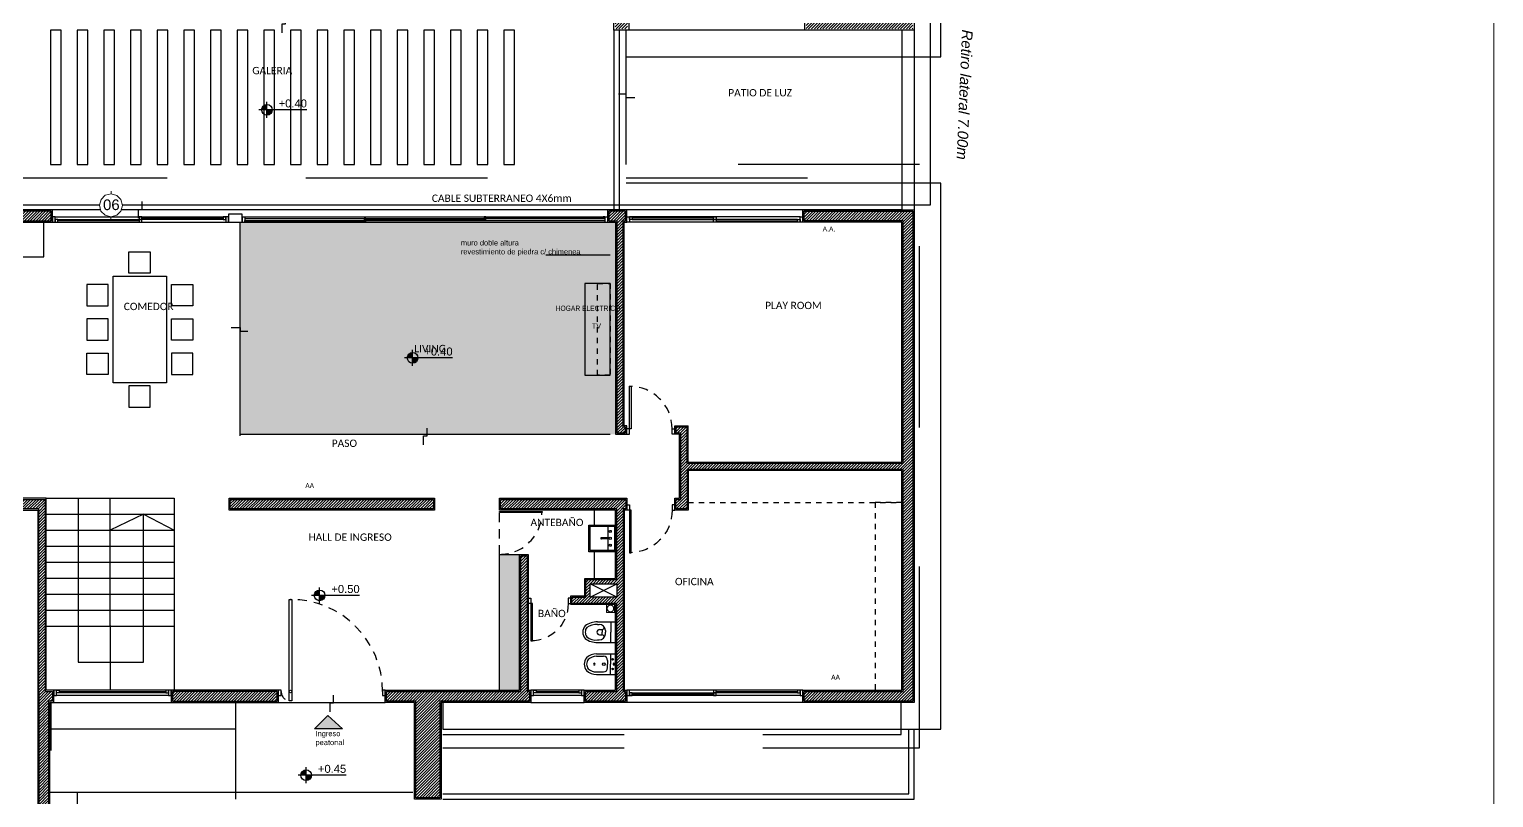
# Model space of a CAD drawing. Header units: millimetres. Extents: x 430 to 1353, y -204 to 152.
# Drawn here: x 650.08 to 677.53, y 111.63 to 126.03 of the extents above; entities that cross this region are included whole.
import ezdxf
from ezdxf.enums import TextEntityAlignment as Align

# ---------------------------------------------------------------- set-up
doc = ezdxf.new("R2010")
doc.units = ezdxf.units.MM
doc.linetypes.add('DASHED', pattern=[0.3, 0.17, -0.13])
doc.linetypes.add('HIDDENX3', pattern=[0.15, 0.1, -0.05])
doc.layers.get('0').update_dxf_attribs({"color": 250})
for name, color, linetype in [('A Eq. Fijo', 252, 'Continuous'), ('AN - Designacion Corte 1-50', 252, 'Continuous'), ('AN - Designacion Nivel 1-50', 252, 'Continuous'), ('AN - Texto 1-125', 252, 'Continuous'), ('AN - Texto 1-50', 252, 'Continuous'), ('AR - Carpinteria', 252, 'Continuous'), ('AR - Equipamiento Fijo', 252, 'Continuous'), ('AR - Ht', 252, 'Continuous'), ('AR - Proyeccion', 252, 'DASHED'), ('AR - Vista 05', 252, 'Continuous'), ('AR - Vista 1', 252, 'Continuous'), ('AR - Vista 2', 252, 'Continuous'), ('AR - Vista 3', 252, 'Continuous'), ('AR - Vista 4', 252, 'Continuous'), ('AR-VISTA-1', 252, 'Continuous'), ('AR_Vista 1', 252, 'Continuous'), ('ER-AA', 252, 'HIDDENX3'), ('ND- Acometida', 1, 'Continuous'), ('ND- ESPACIOS', 253, 'Continuous')]:
    doc.layers.add(name, color=color, linetype=linetype)
for name, color, linetype, lineweight in [('A-H6', 252, 'Continuous', 0), ('ND-Cotas', 252, 'Continuous', 9), ('ND-GLOBAL_Notas', 252, 'Continuous', 9), ('ND-texto', 251, 'Continuous', 15), ('ND-TUE_cableado', 10, 'Continuous', 30), ('vista', 252, 'Continuous', 15)]:
    doc.layers.add(name, color=color, linetype=linetype, lineweight=lineweight)
doc.styles.add('50-TXT', font='GOTHIC.TTF', dxfattribs={"width": 0.75, "height": 0.1})
doc.styles.add('IMPLANTACION', font='arial.ttf', dxfattribs={"height": 0.3})
doc.styles.get("Standard").update_dxf_attribs({"font": 'arial.ttf'})
doc.styles.add('Texto 1 50', font='arial.ttf', dxfattribs={"height": 0.1})
doc.styles.add('Texto Simbolos 1 50', font='arial.ttf', dxfattribs={"height": 0.15})

# ---------------------------------------------------------------- blocks, each defined once
blk = doc.blocks.new('Designacion Nivel Planta 1 50')
h = blk.add_hatch(color=256)
h.dxf.hatch_style = 1
h.paths.add_polyline_path([(0, 0.1, 0.414214), (-0.1, 0), (0, 0)])
h.paths.add_polyline_path([(0.1, 0), (0, 0), (0, -0.1, 0.414214)])
for p, q in [((0.75, 0), (-0.15, 0)), ((0, -0.15), (0, 0.15))]:
    blk.add_line(p, q)
blk.add_circle((0, 0), 0.1)
at = {"style": 'Texto Simbolos 1 50'}
blk.add_attdef('NIVEL', text='', height=0.15, dxfattribs=at).set_placement((0.75, 0), align=Align.BOTTOM_RIGHT)
blk = doc.blocks.new('INOD3-VS')
for p, q in [((-0.19, 0), (0.19, 0)), ((-0.19, -0.334), (-0.19, 0)), ((0.19, -0.334), (0.19, 0)), ((-0.19, -0.09), (0, -0.09)), ((-0.05, -0.297), (-0.05, -0.247)), ((-0.05, -0.247), (0, -0.247)), ((-0.028, -0.19), (0, -0.19)), ((0.19, -0.09), (0, -0.09)), ((0.028, -0.19), (0, -0.19)), ((0.05, -0.247), (0, -0.247)), ((0.05, -0.297), (0.05, -0.247)), ((-0.145, -0.334), (-0.145, -0.307)), ((0.145, -0.334), (0.145, -0.307))]:
    blk.add_line(p, q)
for centre, radius, start, end in [((-0.028, -0.307), 0.117, 90, 180), ((-0.095, -0.259), 0.0464, 14.8851, 92.9268), ((0.028, -0.307), 0.117, 0, 90), ((0.095, -0.259), 0.0464, 87.0732, 165.1149), ((0.195, -0.344), 0.385, 178.5208, 215.4085), ((0.198, -0.345), 0.343, 178.2465, 213.5506), ((0, -0.419), 0.145, 232.619, 270), ((0, -0.297), 0.05, 180, 270), ((0, -0.297), 0.05, 270, 0), ((0, -0.419), 0.145, 270, 307.381), ((-0.127, -0.365), 0.274, 321.8101, 6.3928), ((-0.192, -0.345), 0.383, 324.4734, 1.5973), ((0, -0.419), 0.19, 231.2469, 270), ((0, -0.419), 0.19, 270, 308.7531)]:
    blk.add_arc(centre, radius, start, end)
blk = doc.blocks.new('BIDE2-VS')
for p, q in [((-0.19, 0), (0.19, 0)), ((-0.19, -0.354), (-0.19, 0)), ((0.19, -0.354), (0.19, 0)), ((-0.19, -0.09), (0, -0.09)), ((-0.145, -0.354), (-0.145, -0.224)), ((-0.067, -0.146), (0, -0.146)), ((0.19, -0.09), (0, -0.09)), ((0.067, -0.146), (0, -0.146)), ((0.145, -0.354), (0.145, -0.224)), ((-0.145, -0.354), (-0.145, -0.327))]:
    blk.add_line(p, q)
for centre, radius in [((-0.09, -0.052), 0.015), ((0, -0.215), 0.026), ((0.09, -0.052), 0.015)]:
    blk.add_circle(centre, radius)
for centre, radius, start, end in [((-0.067, -0.224), 0.0781, 90, 180), ((0, -0.03), 0.015, 90, 270), ((0, -0.03), 0.015, 270, 90), ((0.067, -0.224), 0.0781, 0, 90), ((0.084, -0.354), 0.274, 180, 222.2256), ((0.084, -0.354), 0.229, 180, 221.3159), ((0, -0.39), 0.19, 231.2469, 270), ((0, -0.39), 0.145, 232.619, 270), ((0, -0.393), 0.015, 90, 270), ((0, -0.393), 0.015, 270, 90), ((0, -0.39), 0.145, 270, 307.381), ((0, -0.39), 0.19, 270, 308.7531), ((-0.084, -0.354), 0.229, 318.6841, 0), ((-0.084, -0.354), 0.274, 317.7744, 0)]:
    blk.add_arc(centre, radius, start, end)
blk = doc.blocks.new('*U491')
blk.add_lwpolyline([(0.05, 0.1), (0.05, 0.9), (0.083, 0.9), (0.083, 0.1)], close=True)
for points in [[(0, 0), (0.05, 0), (0.05, 0.1), (0, 0.1)], [(0.9, 0), (0.85, 0), (0.85, 0.1), (0.9, 0.1)]]:
    blk.add_lwpolyline(points)
at = {"color": 8, "linetype": 'DASHED'}
blk.add_arc((0.05, 0.1), 0.8, 360, 90, dxfattribs=at)
blk = doc.blocks.new('*U492')
blk.add_lwpolyline([(0.05, 0.1), (0.05, 0.8), (0.083, 0.8), (0.083, 0.1)], close=True)
for points in [[(0, 0), (0.05, 0), (0.05, 0.1), (0, 0.1)], [(0.8, 0), (0.75, 0), (0.75, 0.1), (0.8, 0.1)]]:
    blk.add_lwpolyline(points)
at = {"color": 8, "linetype": 'DASHED'}
blk.add_arc((0.05, 0.1), 0.7, 360, 90, dxfattribs=at)
blk = doc.blocks.new('*U61')
at = {"layer": 'AR - Carpinteria'}
for p, q in [((0.05, 0.1), (0, 0.1)), ((0, 0), (0.05, 0)), ((0.05, 0), (0.05, 0.1)), ((1.95, 0.1), (1.95, 0)), ((2, 0.1), (1.95, 0.1)), ((1.95, 0), (2, 0))]:
    blk.add_line(p, q, dxfattribs=at)
blk.add_lwpolyline([(0.2, -0.1), (0.2, 1.8), (0.25, 1.8), (0.25, -0.1)], close=True, dxfattribs=at)
blk.add_circle((0.225, 0.075), 0.025, dxfattribs=at)
at = {"layer": 'AR - Carpinteria', "color": 252, "linetype": 'DASHED'}
for radius, start, end in [(1.726, 0, 90), (0.175, 180, 270)]:
    blk.add_arc((0.225, 0.075), radius, start, end, dxfattribs=at)
blk = doc.blocks.new('*U494')
at = {"color": 8}
for p, q in [((1.625, 0.025), (0.1, 0.025)), ((1.675, 0.075), (3.2, 0.075))]:
    blk.add_line(p, q, dxfattribs=at)
at = {"layer": 'AR - Carpinteria'}
for p, q in [((0.05, 0.1), (3.25, 0.1)), ((0.05, 0), (3.25, 0)), ((0.1, 0.05), (1.625, 0.05)), ((3.2, 0.05), (1.675, 0.05))]:
    blk.add_line(p, q, dxfattribs=at)
for points in [[(0, 0), (0.05, 0), (0.05, 0.1), (0, 0.1)], [(0.05, 0), (0.1, 0), (0.1, 0.05), (0.05, 0.05)], [(1.675, 0.1), (1.625, 0.1), (1.625, 0.05), (1.675, 0.05)], [(1.625, 0), (1.675, 0), (1.675, 0.05), (1.625, 0.05)], [(3.25, 0.1), (3.2, 0.1), (3.2, 0.05), (3.25, 0.05)], [(3.25, 0), (3.3, 0), (3.3, 0.1), (3.25, 0.1)]]:
    blk.add_lwpolyline(points, close=True, dxfattribs=at)
blk = doc.blocks.new('*U98')
for p, q in [((0, 0.1), (6.85, 0.1)), ((0, 0.1), (0, 0)), ((0, 0), (6.85, 0)), ((0.05, 0.1), (0.05, 0)), ((0.05, 0.067), (6.8, 0.067)), ((0.05, 0.033), (6.8, 0.033)), ((6.8, 0.1), (6.8, 0)), ((6.85, 0.1), (6.85, 0))]:
    blk.add_line(p, q)
at = {"color": 8}
for p, q in [((0.083, 0.017), (2.283, 0.017)), ((2.317, 0.05), (4.533, 0.05)), ((4.567, 0.083), (6.767, 0.083))]:
    blk.add_line(p, q, dxfattribs=at)
for points in [[(0.083, 0), (0.05, 0), (0.05, 0.033), (0.083, 0.033)], [(2.283, 0.033), (2.317, 0.033), (2.317, 0.067), (2.283, 0.067)], [(2.283, 0), (2.317, 0), (2.317, 0.033), (2.283, 0.033)], [(4.533, 0.067), (4.567, 0.067), (4.567, 0.1), (4.533, 0.1)], [(4.533, 0.033), (4.567, 0.033), (4.567, 0.067), (4.533, 0.067)], [(6.767, 0.067), (6.8, 0.067), (6.8, 0.1), (6.767, 0.1)]]:
    blk.add_lwpolyline(points, close=True)
blk = doc.blocks.new('*U294')
at = {"color": 8}
blk.add_line((2.1, 0.025), (0.1, 0.025), dxfattribs=at)
at = {"layer": 'AR - Carpinteria'}
for p, q in [((0.05, 0.1), (2.15, 0.1)), ((0.05, 0), (2.15, 0)), ((0.1, 0.05), (2.1, 0.05))]:
    blk.add_line(p, q, dxfattribs=at)
for points in [[(0, 0), (0.05, 0), (0.05, 0.1), (0, 0.1)], [(0.05, 0), (0.1, 0), (0.1, 0.05), (0.05, 0.05)], [(2.15, 0), (2.1, 0), (2.1, 0.05), (2.15, 0.05)], [(2.15, 0), (2.2, 0), (2.2, 0.1), (2.15, 0.1)]]:
    blk.add_lwpolyline(points, close=True, dxfattribs=at)
blk = doc.blocks.new('*U496')
at = {"color": 8}
blk.add_line((0.9, 0.025), (0.1, 0.025), dxfattribs=at)
at = {"layer": 'AR - Carpinteria'}
for p, q in [((0.05, 0.1), (0.95, 0.1)), ((0.05, 0), (0.95, 0)), ((0.1, 0.05), (0.9, 0.05))]:
    blk.add_line(p, q, dxfattribs=at)
for points in [[(0, 0), (0.05, 0), (0.05, 0.1), (0, 0.1)], [(0.05, 0), (0.1, 0), (0.1, 0.05), (0.05, 0.05)], [(0.95, 0), (0.9, 0), (0.9, 0.05), (0.95, 0.05)], [(0.95, 0), (1, 0), (1, 0.1), (0.95, 0.1)]]:
    blk.add_lwpolyline(points, close=True, dxfattribs=at)
blk = doc.blocks.new('PLANTA BAJA')
at = {"layer": 'AR - Ht', "true_color": 0x383838, "transparency": 33554610}
h = blk.add_hatch(dxfattribs=at)
h.set_pattern_fill('ANSI31', color=250, scale=0.012)
h.set_pattern_definition([(45, (-605.2518, -51.777135), (-0.0269407684, 0.0269407684), [])])
h.paths.add_polyline_path([(23.605, 24.735), (23.425, 24.735), (23.425, 24.69), (22.52, 24.69), (22.52, 24.63), (22.759, 24.63), (22.759, 24.58), (22.52, 24.58), (22.52, 24.52), (23.425, 24.52), (23.425, 24.45), (23.605, 24.45)])
h.paths.add_polyline_path([(18.205, 30.805), (18.025, 30.805), (18.025, 30.625), (18.205, 30.625)])
h.paths.add_polyline_path([(0.205, 16.225), (1.215, 16.225), (1.215, 16.405), (0.025, 16.405), (0.025, 10.52), (0.205, 10.52), (0.205, 11.89), (0.205, 13.002), (1.197, 13.002), (1.197, 13.068), (0.517, 13.068), (0.517, 13.118), (1.197, 13.118), (1.197, 13.182), (0.205, 13.182), (0.205, 14.957), (0.82, 14.957), (0.82, 15.077), (0.205, 15.077)])
h.paths.add_polyline_path([(4.45, 16.405), (2.165, 16.405), (2.165, 16.225), (3.625, 16.225), (3.625, 13.182), (2.638, 13.182), (2.638, 13.118), (3.318, 13.118), (3.318, 13.068), (2.638, 13.068), (2.638, 13.002), (3.625, 13.002), (3.625, 12.015), (3.805, 12.015), (3.805, 16.225), (4.45, 16.225)])
h.paths.add_polyline_path([(7.455, 16.405), (5.5, 16.405), (5.5, 16.225), (7.455, 16.225)])
h.paths.add_polyline_path([(7.34, 11.005), (3.805, 11.005), (3.805, 11.075), (3.625, 11.075), (3.625, 10.825), (4.155, 10.825), (4.155, 8.47), (3.625, 8.47), (3.625, 8.35), (4.275, 8.35), (4.275, 10.825), (7.22, 10.825), (7.22, 7.405), (7.225, 7.405), (7.225, 0.025), (7.405, 0.025), (7.405, 7.225), (7.475, 7.225), (7.475, 7.405), (7.34, 7.405)])
h.paths.add_polyline_path([(3.805, 7.405), (2.615, 7.405), (2.615, 7.815), (2.495, 7.815), (2.495, 7.405), (0.205, 7.405), (0.205, 7.96), (0.025, 7.96), (0.025, 0.025), (0.205, 0.025), (0.205, 7.225), (3.805, 7.225)])
h.paths.add_polyline_path([(11.69, 7.405), (9.89, 7.405), (9.725, 7.405), (9.725, 7.225), (11.69, 7.225)])
h.paths.add_polyline_path([(14.62, 11.005), (10.81, 11.005), (10.81, 10.825), (14.62, 10.825)])
h.paths.add_polyline_path([(18.225, 11.005), (15.875, 11.005), (15.875, 10.825), (18.055, 10.825), (18.055, 9.505), (17.475, 9.505), (17.475, 9.175), (17.215, 9.175), (17.215, 9.055), (18.055, 9.055), (18.055, 7.405), (17.47, 7.405), (17.47, 7.225), (18.035, 7.225), (18.195, 7.225), (18.22, 7.225), (18.22, 7.405), (18.175, 7.405), (18.175, 10.825), (18.225, 10.825)])
h.paths.add_polyline_path([(18.055, 9.425), (18.055, 9.175), (17.555, 9.175), (17.555, 9.425)], flags=16)
h.paths.add_polyline_path([(16.42, 7.405), (16.375, 7.405), (16.375, 9.95), (16.255, 9.95), (16.255, 7.405), (13.74, 7.405), (13.74, 7.225), (14.29, 7.225), (14.29, 5.415), (14.74, 5.415), (14.74, 7.225), (16.395, 7.225), (16.42, 7.225)])
h.paths.add_polyline_path([(23.605, 16.405), (21.57, 16.405), (21.57, 16.225), (23.425, 16.225), (23.425, 11.685), (19.375, 11.685), (19.375, 12.365), (19.255, 12.365), (19.17, 12.365), (19.17, 12.245), (19.255, 12.245), (19.255, 11.005), (19.165, 11.005), (19.165, 10.825), (19.375, 10.825), (19.375, 11.565), (23.425, 11.565), (23.425, 7.405), (21.57, 7.405), (21.57, 7.225), (23.605, 7.225)])
h.paths.add_polyline_path([(18.22, 16.405), (17.91, 16.405), (17.91, 16.225), (18.055, 16.225), (18.055, 12.25), (18.22, 12.25), (18.22, 12.36), (18.175, 12.36), (18.175, 16.225), (18.22, 16.225)])
h.paths.add_polyline_path([(21.77, 23.57), (20.762, 23.57), (20.762, 23.535), (21.362, 23.535), (21.362, 23.435), (20.762, 23.435), (20.762, 23.4), (21.66, 23.4), (21.66, 23.165), (21.77, 23.165)])
h.paths.add_polyline_path([(18.918, 23.535), (19.512, 23.535), (19.512, 23.57), (18.215, 23.57), (18.215, 23.615), (18.025, 23.615), (18.025, 19.825), (18.23, 19.825), (18.255, 19.825), (18.255, 20.005), (18.205, 20.005), (18.205, 23.4), (19.512, 23.4), (19.512, 23.435), (18.918, 23.435)])
h.paths.add_polyline_path([(23.605, 30.805), (23.355, 30.805), (23.355, 30.625), (23.425, 30.625), (23.425, 26.15), (21.66, 26.15), (21.66, 24.52), (21.77, 24.52), (21.77, 26.04), (23.425, 26.04), (23.425, 25.785), (23.605, 25.785)])
h.paths.add_polyline_path([(3.825, 20.005), (2.375, 20.005), (2.375, 20.055), (2.265, 20.055), (2.265, 20.005), (0.205, 20.005), (0.205, 20.055), (0.025, 20.055), (0.025, 19.825), (3.825, 19.825)])
h.paths.add_polyline_path([(5.605, 23.61), (5.425, 23.61), (5.425, 20.005), (5.375, 20.005), (5.375, 19.825), (5.4, 19.825), (5.605, 19.825)])
h.paths.add_polyline_path([(5.605, 30.805), (5.425, 30.805), (5.425, 30.625), (5.605, 30.625)])
h.paths.add_polyline_path([(0.21, 21.41), (0.21, 21.66), (0.36, 21.66), (0.36, 21.41)], flags=16)
h.paths.add_polyline_path([(0.435, 21.66), (2.265, 21.66), (2.265, 20.905), (2.375, 20.905), (2.375, 21.66), (4.055, 21.66), (4.055, 20.96), (4.165, 20.96), (4.165, 21.635), (4.165, 22.685), (4.015, 22.685), (4.015, 21.77), (1.965, 21.77), (1.965, 22.685), (1.815, 22.685), (1.815, 21.77), (0.42, 21.77), (0.205, 21.77), (0.205, 30.625), (0.275, 30.625), (0.275, 30.805), (0.23, 30.805), (0.025, 30.805), (0.025, 21.085), (0.205, 21.085), (0.205, 21.335), (0.435, 21.335)])
h.paths.add_polyline_path([(1.995, 8.74), (1.995, 9.055), (2.445, 9.055), (2.445, 8.74)], flags=16)
h.paths.add_polyline_path([(2.615, 9.035), (2.615, 9.175), (0.205, 9.175), (0.205, 9.47), (0.025, 9.47), (0.025, 9.035), (0.025, 9.01), (0.205, 9.01), (0.205, 9.055), (1.915, 9.055), (1.915, 8.66), (2.615, 8.66)])
h.paths.add_polyline_path([(23.425, 21.935), (23.17, 21.935), (23.17, 22.09), (23.425, 22.09)], flags=16)
h.paths.add_polyline_path([(23.605, 23.4), (23.425, 23.4), (23.425, 23.335), (22.62, 23.335), (22.62, 23.275), (22.859, 23.275), (22.859, 23.225), (22.62, 23.225), (22.62, 23.165), (23.425, 23.165), (23.425, 22.165), (23.095, 22.165), (23.095, 21.935), (21.795, 21.935), (21.66, 21.935), (21.66, 21.865), (21.795, 21.865), (23.425, 21.865), (23.425, 20.005), (21.77, 20.005), (21.77, 21.115), (21.66, 21.115), (21.66, 20.005), (21.605, 20.005), (21.605, 19.825), (21.64, 19.825), (23.605, 19.825)])
at = {"layer": 'AR - Ht', "transparency": 33554559}
h = blk.add_hatch(color=254, dxfattribs=at)
h.dxf.hatch_style = 1
h.paths.add_polyline_path([(10.995, 12.225), (17.935, 12.225), (17.935, 16.2), (10.995, 16.2)])
at = {"layer": 'AR - Ht', "transparency": 33554511}
h = blk.add_hatch(color=12, dxfattribs=at)
h.dxf.hatch_style = 1
h.paths.add_polyline_path([(18.055, 15.97), (18.055, 16.2), (17.935, 16.2), (17.935, 15.97), (17.935, 12.225), (18.055, 12.225)])
at = {"layer": 'A Eq. Fijo', "ltscale": 0.5}
blk.add_lwpolyline([(17.935, 15.05), (17.458, 15.05), (17.458, 13.33), (17.935, 13.33)], close=True, dxfattribs=at)
at = {"layer": 'AN - Designacion Corte 1-50'}
blk.add_lwpolyline([(18.398, 18.531), (18.23, 18.531), (18.23, 18.599), (18.087, 18.599)], dxfattribs=at)
at = {"layer": 'AR - Carpinteria'}
for p, q in [((21.58, 19.8), (18.28, 19.8)), ((17.895, 16.43), (7.485, 16.43)), ((21.545, 16.43), (18.24, 16.43)), ((22.99, 16.43), (19.525, 16.43)), ((18.055, 9.175), (17.555, 9.425)), ((17.555, 9.175), (18.055, 9.425)), ((7.5, 7.2), (9.7, 7.2)), ((11.715, 7.2), (13.715, 7.2)), ((16.445, 7.2), (17.445, 7.2)), ((21.545, 7.2), (18.245, 7.2))]:
    blk.add_line(p, q, dxfattribs=at)
blk.add_lwpolyline([(10.78, 16.2), (11.035, 16.2), (11.035, 16.35), (10.78, 16.35)], close=True, dxfattribs=at)
at = {"layer": 'AR - Equipamiento Fijo'}
for p, q in [((7.315, 15.55), (7.315, 16.2)), ((4.445, 15.55), (7.315, 15.55))]:
    blk.add_line(p, q, dxfattribs=at)
at = {"layer": 'AR - Proyeccion', "color": 8}
blk.add_line((15.855, 9.975), (15.855, 10.775), dxfattribs=at)
at = {"layer": 'AR - Proyeccion', "ltscale": 20}
blk.add_line((14.235, 5.515), (7.44, 5.515), dxfattribs=at)
for points in [[(7.44, 19.8), (7.44, 17.28), (7.64, 17.28), (7.64, 19.8), (7.44, 19.8)], [(7.94, 19.8), (7.94, 17.28), (8.14, 17.28), (8.14, 19.8), (7.94, 19.8)], [(8.44, 19.8), (8.44, 17.28), (8.64, 17.28), (8.64, 19.8), (8.44, 19.8)], [(8.94, 19.8), (8.94, 17.28), (9.14, 17.28), (9.14, 19.8), (8.94, 19.8)], [(9.44, 19.8), (9.44, 17.28), (9.64, 17.28), (9.64, 19.8), (9.44, 19.8)], [(9.94, 19.8), (9.94, 17.28), (10.14, 17.28), (10.14, 19.8), (9.94, 19.8)], [(10.44, 19.8), (10.44, 17.28), (10.64, 17.28), (10.64, 19.8), (10.44, 19.8)], [(10.94, 19.8), (10.94, 17.28), (11.14, 17.28), (11.14, 19.8), (10.94, 19.8)], [(11.44, 19.8), (11.44, 17.28), (11.64, 17.28), (11.64, 19.8), (11.44, 19.8)], [(11.94, 19.8), (11.94, 17.28), (12.14, 17.28), (12.14, 19.8), (11.94, 19.8)], [(12.44, 19.8), (12.44, 17.28), (12.64, 17.28), (12.64, 19.8), (12.44, 19.8)], [(12.94, 19.8), (12.94, 17.28), (13.14, 17.28), (13.14, 19.8), (12.94, 19.8)], [(13.44, 19.8), (13.44, 17.28), (13.64, 17.28), (13.64, 19.8), (13.44, 19.8)], [(13.94, 19.8), (13.94, 17.28), (14.14, 17.28), (14.14, 19.8), (13.94, 19.8)], [(14.44, 19.8), (14.44, 17.28), (14.64, 17.28), (14.64, 19.8), (14.44, 19.8)], [(14.795, 6.35), (23.73, 6.35), (23.73, 17.28), (18.23, 17.28), (18.23, 19.8)], [(14.94, 19.8), (14.94, 17.28), (15.14, 17.28), (15.14, 19.8), (14.94, 19.8)], [(15.44, 19.8), (15.44, 17.28), (15.64, 17.28), (15.64, 19.8), (15.44, 19.8)], [(15.94, 19.8), (15.94, 17.28), (16.14, 17.28), (16.14, 19.8), (15.94, 19.8)], [(14.795, 6.6), (23.39, 6.6), (23.39, 7.2)]]:
    blk.add_lwpolyline(points, dxfattribs=at)
blk.add_lwpolyline([(0.23, 17.03), (23.4, 17.03), (23.4, 16.43), (0.23, 16.43)], close=True, dxfattribs=at)
at = {"layer": 'AR - Proyeccion', "color": 8}
blk.add_arc((15.864, 10.766), 0.791, 269.3481, 0.6519, dxfattribs=at)
at = {"layer": 'AR - Vista 05'}
for p, q in [((18, 19.8), (18, 23.64)), ((18.23, 19.8), (18, 19.8)), ((18.28, 19.8), (18.23, 19.8)), ((18.28, 20.03), (18.28, 19.8)), ((21.545, 16.2), (21.545, 16.43)), ((21.545, 16.43), (23.63, 16.43)), ((23.4, 16.2), (21.545, 16.2)), ((23.4, 11.705), (23.4, 16.2)), ((23.63, 16.43), (23.63, 7.2)), ((19.145, 12.225), (19.145, 12.385)), ((19.145, 12.385), (19.395, 12.385)), ((19.395, 11.705), (19.395, 12.385)), ((19.235, 12.225), (19.145, 12.225)), ((19.235, 11.025), (19.235, 12.225)), ((19.395, 11.705), (23.4, 11.705)), ((23.4, 11.545), (19.395, 11.545)), ((19.395, 11.545), (19.395, 10.805)), ((23.4, 7.43), (23.4, 11.545)), ((19.145, 10.805), (19.145, 11.025)), ((19.145, 11.025), (19.235, 11.025)), ((17.635, 10.805), (17.635, 10.525)), ((19.395, 10.805), (19.145, 10.805)), ((17.895, 10.287), (17.895, 10.505)), ((17.92, 10.287), (17.768, 10.287)), ((17.92, 10.263), (17.768, 10.263)), ((17.895, 10.045), (17.895, 10.263)), ((17.635, 10.025), (17.635, 9.525)), ((21.545, 7.2), (21.545, 7.43)), ((21.545, 7.43), (23.4, 7.43)), ((23.63, 7.2), (21.545, 7.2))]:
    blk.add_line(p, q, dxfattribs=at)
for points in [[(23.63, 23.425), (23.63, 19.8), (21.64, 19.8), (21.58, 19.8), (21.58, 20.03)], [(18.245, 12.225), (18.245, 12.385), (18.195, 12.385), (18.195, 16.2), (18.245, 16.2), (18.245, 16.43), (17.885, 16.43), (17.885, 16.2), (18.035, 16.2), (18.035, 12.225), (18.245, 12.225)], [(10.79, 11.025), (14.64, 11.025), (14.64, 10.805), (10.79, 10.805), (10.79, 11.025)], [(15.855, 10.775), (16.655, 10.775), (16.655, 10.757), (15.855, 10.757), (15.855, 10.775)], [(15.855, 7.43), (15.855, 9.975), (16.235, 9.975)]]:
    blk.add_lwpolyline(points, dxfattribs=at)
for points in [[(7.48, 16.2), (7.48, 16.43), (5.475, 16.43), (5.475, 16.2)], [(7.43, 7.2), (7.5, 7.2), (7.5, 7.43), (7.36, 7.43), (7.36, 11.025), (3.825, 11.025), (3.825, 11.095), (3.605, 11.095), (3.605, 10.805), (4.135, 10.805), (4.135, 8.49), (3.605, 8.49), (3.605, 8.33), (4.295, 8.33), (4.295, 10.805), (7.2, 10.805), (7.2, 0), (7.43, 0)], [(17.445, 7.43), (18.035, 7.43), (18.035, 9.035), (17.195, 9.035), (17.195, 9.195), (17.455, 9.195), (17.455, 9.525), (18.035, 9.525), (18.035, 10.805), (15.855, 10.805), (15.855, 11.025), (18.245, 11.025), (18.245, 10.805), (18.195, 10.805), (18.195, 7.43), (18.245, 7.43), (18.245, 7.2), (18.195, 7.2), (18.035, 7.2), (17.445, 7.2)], [(17.535, 10.525), (18.035, 10.525), (18.035, 10.025), (17.535, 10.025)], [(17.555, 10.505), (18.015, 10.505), (18.015, 10.045), (17.555, 10.045)], [(16.235, 9.975), (16.395, 9.975), (16.395, 7.43), (16.445, 7.43), (16.445, 7.2), (16.395, 7.2), (14.765, 7.2), (14.765, 5.39), (14.265, 5.39), (14.265, 7.2), (13.715, 7.2), (13.715, 7.43), (16.235, 7.43)], [(9.7, 7.43), (9.7, 7.2), (11.715, 7.2), (11.715, 7.43), (9.89, 7.43)]]:
    blk.add_lwpolyline(points, close=True, dxfattribs=at)
for centre in [(17.935, 10.405), (17.935, 10.275), (17.935, 10.145)]:
    blk.add_circle(centre, 0.0196, dxfattribs=at)
blk.add_arc((17.769, 10.275), 0.0121, 95.5464, 264.4536, dxfattribs=at)
at = {"layer": 'AR - Vista 1'}
for p, q in [((10.995, 12.195), (10.995, 16.2)), ((10.995, 12.225), (17.935, 12.225)), ((10.915, 5.515), (10.915, 7.19)), ((10.915, 5.39), (10.915, 5.515))]:
    blk.add_line(p, q, dxfattribs=at)
for points in [[(18.23, 19.3), (24.13, 19.3), (24.13, 30.83), (24.13, 31.33), (18, 31.33), (18, 30.83)], [(14.795, 7.2), (14.795, 6.7), (23.63, 6.7), (24.13, 6.7), (24.13, 16.43), (24.13, 16.93), (18.23, 16.93)], [(14.795, 5.39), (23.63, 5.39), (23.63, 6.7)], [(14.795, 5.49), (23.53, 5.49), (23.53, 6.7)], [(10.915, 5.515), (7.94, 5.515), (7.94, 0)]]:
    blk.add_lwpolyline(points, dxfattribs=at)
at = {"layer": 'AR - Vista 2'}
for points in [[(18, 19.8), (18, 16.43)], [(18.1, 19.8), (18.1, 16.43)], [(23.4, 19.8), (23.4, 16.43)], [(23.63, 19.8), (23.63, 16.44)]]:
    blk.add_lwpolyline(points, dxfattribs=at)
at = {"layer": 'AR - Vista 4'}
for p, q in [((21.57, 16.225), (21.57, 16.405)), ((21.57, 16.405), (23.605, 16.405)), ((23.425, 16.225), (21.57, 16.225)), ((23.425, 11.685), (23.425, 16.225)), ((23.605, 16.405), (23.605, 7.225)), ((19.17, 12.245), (19.17, 12.365)), ((19.17, 12.365), (19.375, 12.365)), ((19.375, 11.685), (19.375, 12.365)), ((19.255, 12.245), (19.17, 12.245)), ((19.255, 11.005), (19.255, 12.245)), ((19.375, 11.685), (23.425, 11.685)), ((23.425, 11.565), (19.375, 11.565)), ((19.375, 11.565), (19.375, 10.825)), ((23.425, 7.405), (23.425, 11.565)), ((19.165, 10.825), (19.165, 11.005)), ((19.165, 11.005), (19.255, 11.005)), ((19.375, 10.825), (19.165, 10.825)), ((21.57, 7.225), (21.57, 7.405)), ((21.57, 7.405), (23.425, 7.405)), ((23.605, 7.225), (21.57, 7.225))]:
    blk.add_line(p, q, dxfattribs=at)
for points in [[(7.455, 16.225), (7.455, 16.405), (5.5, 16.405), (5.5, 16.225)], [(18.22, 12.25), (18.22, 12.36), (18.175, 12.36), (18.175, 16.225), (18.22, 16.225), (18.22, 16.405), (17.91, 16.405), (17.91, 16.225), (18.055, 16.225), (18.055, 12.25)], [(7.22, 10.825), (4.275, 10.825), (4.275, 8.35), (3.625, 8.35), (3.625, 8.47), (4.155, 8.47), (4.155, 10.825), (3.625, 10.825), (3.625, 11.075), (3.805, 11.075), (3.805, 11.005), (7.34, 11.005), (7.34, 7.405), (7.475, 7.405), (7.475, 7.225), (7.405, 7.225), (7.405, 0.025), (7.225, 0.025), (7.225, 7.405), (7.22, 7.405)], [(10.81, 11.005), (14.62, 11.005), (14.62, 10.825), (10.81, 10.825)], [(17.47, 7.405), (18.055, 7.405), (18.055, 9.055), (17.215, 9.055), (17.215, 9.175), (17.475, 9.175), (17.475, 9.505), (18.055, 9.505), (18.055, 10.825), (15.875, 10.825), (15.875, 11.005), (18.225, 11.005), (18.225, 10.825), (18.175, 10.825), (18.175, 7.405), (18.22, 7.405), (18.22, 7.225), (18.195, 7.225), (18.035, 7.225), (17.47, 7.225)], [(16.255, 9.95), (16.375, 9.95), (16.375, 7.405), (16.42, 7.405), (16.42, 7.225), (16.395, 7.225), (14.74, 7.225), (14.74, 5.415), (14.29, 5.415), (14.29, 7.225), (13.74, 7.225), (13.74, 7.405), (16.255, 7.405)], [(18.055, 9.425), (18.055, 9.175), (17.555, 9.175), (17.555, 9.425)], [(9.725, 7.405), (9.725, 7.225), (11.69, 7.225), (11.69, 7.405), (9.89, 7.405)]]:
    blk.add_lwpolyline(points, close=True, dxfattribs=at)
at = {"layer": 'AR-VISTA-1'}
blk.add_line((10.915, 6.7), (7.43, 6.7), dxfattribs=at)
at = {"layer": 'AR_Vista 1'}
for p, q in [((7.36, 11.025), (9.76, 11.025)), ((7.36, 10.995), (7.36, 10.995)), ((8.56, 8.64), (8.56, 11.025)), ((9.76, 11.025), (9.76, 7.43)), ((7.37, 10.73), (9.76, 10.73)), ((7.37, 10.43), (9.76, 10.43)), ((7.37, 10.13), (9.76, 10.13)), ((7.37, 9.83), (9.76, 9.83)), ((7.37, 9.53), (9.76, 9.53)), ((7.37, 9.23), (9.76, 9.23)), ((7.37, 8.93), (9.76, 8.93)), ((7.37, 8.63), (9.76, 8.63)), ((8.56, 8.64), (8.56, 7.44))]:
    blk.add_line(p, q, dxfattribs=at)
for points in [[(7.96, 11.025), (7.96, 7.953), (9.187, 7.953), (9.187, 10.73), (8.56, 10.43)], [(9.187, 10.73), (9.76, 10.43)]]:
    blk.add_lwpolyline(points, dxfattribs=at)
at = {"layer": 'AR - Carpinteria'}
for name, p in [('*U494', (7.48, 16.2)), ('*U98', (11.035, 16.2)), ('*U491', (18.245, 12.225)), ('*U61', (11.715, 7.33))]:
    blk.add_blockref(name, p, dxfattribs=at)
at = {"layer": 'AR - Carpinteria', "xscale": -1}
blk.add_blockref('*U494', (21.545, 16.2), dxfattribs=at)
at = {"layer": 'AR - Carpinteria', "xscale": -1, "rotation": 180}
for name, p in [('*U491', (18.245, 10.905)), ('*U492', (16.395, 9.152))]:
    blk.add_blockref(name, p, dxfattribs=at)
at = {"layer": 'AR - Carpinteria', "rotation": 180}
for name, p in [('*U294', (9.7, 7.43)), ('*U496', (17.445, 7.43)), ('*U494', (21.545, 7.43))]:
    blk.add_blockref(name, p, dxfattribs=at)
at = {"layer": 'AR - Equipamiento Fijo', "xscale": 1.01, "yscale": 1.01, "zscale": 1.01, "rotation": 270}
for name, p in [('INOD3-VS', (18.035, 8.517)), ('BIDE2-VS', (18.032, 7.918))]:
    blk.add_blockref(name, p, dxfattribs=at)
blk = doc.blocks.new('Extracttor_de_aire')
for p, q in [((0, 0), (0, 0.15)), ((0, 0.15), (0.15, 0.15)), ((0.15, 0), (0, 0)), ((0.15, 0), (0.15, 0.15))]:
    blk.add_line(p, q)
for radius in [0.0649, 0.0607]:
    blk.add_circle((0.075, 0.075), radius)
blk = doc.blocks.new('Cable_acometida')
at = {"lineweight": 9}
blk.add_wipeout([(0, 0.217), (-0.108, 0.189), (-0.187, 0.11), (-0.217, 0.002), (-0.188, -0.106), (-0.109, -0.185), (-0.002, -0.214), (0.106, -0.186), (0.186, -0.107), (0.215, 0.001), (0.187, 0.109), (0.108, 0.188)], dxfattribs=at)
for p, q in [((0, 0.217), (0, 0.267)), ((-0.002, -0.264), (-0.002, -0.214))]:
    blk.add_line(p, q, dxfattribs=at)
blk.add_lwpolyline([(0, 0.217), (-0.108, 0.189), (-0.187, 0.11), (-0.217, 0.002), (-0.188, -0.106), (-0.109, -0.185), (-0.002, -0.214), (0.106, -0.186), (0.186, -0.107), (0.215, 0.001), (0.187, 0.109), (0.108, 0.188)], close=True, dxfattribs=at)
at = {"lineweight": 9, "style": 'IMPLANTACION'}
blk.add_attdef('NUM', text='', height=0.2, dxfattribs=at).set_placement((0.006, -0.088), align=Align.CENTER)

msp = doc.modelspace()

# ---------------------------------------------------------------- hatches: boundary and pattern name
at = {"layer": 'A-H6'}
h = msp.add_hatch(color=256, dxfattribs=at)
h.dxf.hatch_style = 1
h.paths.add_polyline_path([(659.269, 116.187), (658.889, 116.187), (658.889, 113.642), (659.269, 113.642)])
at = {"layer": 'AR - Vista 3'}
h = msp.add_hatch(color=256, dxfattribs=at)
h.dxf.hatch_style = 1
h.paths.add_polyline_path([(655.949, 112.915), (655.671, 113.165), (655.421, 112.915)])

# ---------------------------------------------------------------- linework, layer by layer
at = {"layer": 'AN - Designacion Corte 1-50'}
for points in [[(654.815, 125.961), (654.815, 126.127), (654.883, 126.127), (654.883, 126.272)], [(652.125, 122.486), (652.125, 122.652), (652.193, 122.652), (652.193, 122.797)], [(653.863, 120.439), (654.029, 120.439), (654.029, 120.371), (654.174, 120.371)], [(657.465, 118.241), (657.465, 118.407), (657.533, 118.407), (657.533, 118.552)], [(655.715, 113.236), (655.715, 113.402), (655.783, 113.402), (655.783, 113.547)]]:
    msp.add_lwpolyline(points, dxfattribs=at)
at = {"layer": 'AN - Texto 1-125'}
msp.add_line((659.761, 121.797), (660.969, 121.797), dxfattribs=at)
at = {"layer": 'AR - Equipamiento Fijo'}
for points in [[(651.945, 121.858), (652.345, 121.858), (652.345, 121.458), (651.945, 121.458)], [(651.649, 121.402), (652.649, 121.402), (652.649, 119.402), (651.649, 119.402)], [(651.557, 121.245), (651.157, 121.245), (651.157, 120.845), (651.557, 120.845)], [(652.741, 121.245), (653.141, 121.245), (653.141, 120.845), (652.741, 120.845)], [(651.557, 120.602), (651.157, 120.602), (651.157, 120.202), (651.557, 120.202)], [(652.741, 120.602), (653.141, 120.602), (653.141, 120.202), (652.741, 120.202)], [(651.557, 119.559), (651.157, 119.559), (651.157, 119.959), (651.557, 119.959)], [(652.741, 119.559), (653.141, 119.559), (653.141, 119.959), (652.741, 119.959)], [(651.945, 118.946), (652.345, 118.946), (652.345, 119.346), (651.945, 119.346)]]:
    msp.add_lwpolyline(points, close=True, dxfattribs=at)
at = {"layer": 'AR - Vista 3'}
msp.add_lwpolyline([(655.949, 112.915), (655.421, 112.915), (655.671, 113.165)], close=True, dxfattribs=at)
at = {"layer": 'ER-AA'}
msp.add_lwpolyline([(660.969, 119.542), (660.731, 119.542), (660.731, 121.262), (660.969, 121.262)], close=True, dxfattribs=at)
msp.add_lwpolyline([(662.429, 117.757), (662.429, 117.157), (666.434, 117.157), (665.934, 117.157), (665.934, 113.642), (666.434, 113.642), (666.434, 117.757), (662.429, 117.757)], dxfattribs=at)
at = {"layer": 'ND- Acometida'}
msp.add_lwpolyline([(643.325, 120.916), (642.993, 120.916), (642.993, 122.736), (666.972, 122.736), (666.972, 132.749), (666.378, 132.749)], dxfattribs=at)
at = {"layer": 'ND- ESPACIOS'}
msp.add_line((650.484, 112.512), (650.484, 113.412), dxfattribs=at)
at = {"layer": 'ND-GLOBAL_Notas'}
msp.add_lwpolyline([(634.405, 147.052), (677.531, 147.052), (677.531, 94.223), (634.405, 94.223)], close=True, dxfattribs=at)

# ---------------------------------------------------------------- block references
at = {"layer": 'AN - Designacion Nivel 1-50'}
for p, values in [((654.532, 124.517), {'NIVEL': '+0.40'}), ((657.263, 119.868), {'NIVEL': '+0.40'}), ((655.52, 115.418), {'NIVEL': '+0.50'}), ((655.268, 112.048), {'NIVEL': '+0.45'})]:
    msp.add_blockref('Designacion Nivel Planta 1 50', p, dxfattribs=at).add_auto_attribs(values)
at = {"layer": 'AR - Vista 05'}
msp.add_blockref('PLANTA BAJA', (643.034, 106.212), dxfattribs=at)
at = {"layer": 'ND-Cotas'}
msp.add_blockref('Extracttor_de_aire', (660.896, 115.097), dxfattribs=at)

# ---------------------------------------------------------------- texts
at = {"layer": 'AN - Texto 1-50', "char_height": 0.1, "attachment_point": 1, "style": 'Texto 1 50'}
for s, insert in [('muro doble altura ^Jrevestimiento de piedra c/ chimenea', (658.167, 122.075)), ('TV', (660.62, 120.519))]:
    msp.add_mtext_dynamic_manual_height_columns(s, width=2.55502, gutter_width=0.99, heights=[0], dxfattribs=dict(at, insert=insert))
at = {"layer": 'AN - Texto 1-50', "insert": (655.443, 112.879, -0.704), "char_height": 0.1, "width": 0.86997, "attachment_point": 1, "style": 'Texto 1 50'}
msp.add_mtext('Ingreso peatonal', dxfattribs=at)
at = {"layer": 'ER-AA', "style": '50-TXT', "width": 0.75}
msp.add_text('HOGAR ELECTRICO', height=0.1, dxfattribs=at).set_placement((659.945, 120.748))
at = {"layer": 'ND- ESPACIOS', "attachment_point": 1, "rotation": 0.0046}
for s, width, heights, insert, char_height in [('{\\fCalibri|b0|i0|c0|p34;\\H0.91667x;GALERIA}', 1.19182, [0.357], (654.258, 125.321), 0.15), ('{\\fCalibri|b0|i0|c0|p34;\\H0.91667x;PATIO DE LUZ}', 1.19182, [0.357], (663.18, 124.906), 0.15), ('{\\fCalibri|b0|i0|c0|p34;\\H0.91667x;A.A.}', 0.31429, [0.357], (664.951, 122.329), 0.1), ('{\\fCalibri|b0|i0|c0|p34;\\H0.91667x;COMEDOR}', 1.19182, [0.357], (651.848, 120.901), 0.15), ('{\\fCalibri|b0|i0|c0|p34;\\H0.91667x;PLAY ROOM}', 1.19182, [0.357], (663.872, 120.92), 0.15), ('{\\fCalibri|b0|i0|c0|p34;\\H0.91667x;LIVING}', 1.19182, [0.357], (657.295, 120.112), 0.15), ('{\\fCalibri|b0|i0|c0|p34;\\H0.91667x;PASO}', 1.19182, [0.357], (655.746, 118.337), 0.15), ('{\\fCalibri|b0|i0|c0|p34;\\H0.91667x;AA }', 0.99768, [0.194], (655.251, 117.521), 0.1), ('{\\fCalibri|b0|i0|c0|p34;\\H0.91667x;ANTEBAÑO}', 1.19182, [0.357], (659.473, 116.854), 0.15), ('{\\fCalibri|b0|i0|c0|p34;\\H0.91667x;HALL DE INGRESO}', 2.4794, [0.357], (655.312, 116.578), 0.15), ('{\\fCalibri|b0|i0|c0|p34;\\H0.91667x;OFICINA}', 1.19182, [0.357], (662.182, 115.746), 0.15), ('{\\fCalibri|b0|i0|c0|p34;\\H0.91667x;BAÑO}', 1.19182, [0.357], (659.612, 115.148), 0.15), ('{\\fCalibri|b0|i0|c0|p34;\\H0.91667x;AA}', 0.48671, [0.326], (665.11, 113.931), 0.1)]:
    msp.add_mtext_dynamic_manual_height_columns(s, width=width, gutter_width=10.176, heights=heights, dxfattribs=dict(at, insert=insert, char_height=char_height))
at = {"layer": 'ND-texto', "insert": (657.623, 122.929), "char_height": 0.15, "attachment_point": 1, "rotation": 0.0046}
msp.add_mtext_dynamic_manual_height_columns('{\\fCalibri|b0|i0|c0|p34;\\H0.91667x;CABLE SUBTERRANEO 4X6mm}', width=2.83729, gutter_width=10.176, heights=[0.357], dxfattribs=at)
at = {"layer": 'vista', "insert": (667.562, 126.023), "char_height": 0.2, "attachment_point": 7, "rotation": 267.5577}
msp.add_mtext_dynamic_manual_height_columns('{\\fArial|b0|i1|c0|p34;Retiro lateral 7.00m}', width=3.29557, gutter_width=1, heights=[0.488], dxfattribs=at)

# ---------------------------------------------------------------- next in the draw order: block references
at = {"layer": 'ND-TUE_cableado', "lineweight": 9}
msp.add_blockref('Cable_acometida', (651.609, 122.726), dxfattribs=at).add_auto_attribs({'NUM': '06'})

doc.saveas('drawing.dxf')
